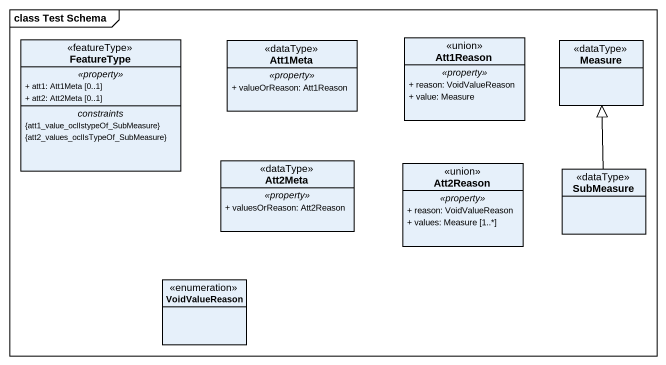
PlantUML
@startuml
mainframe class Test Schema
hide circle
hide empty members
skinparam classAttributeIconSize 0
class FeatureType <<featureType>> {
  .. <<property>> ..
  + att1: Att1Meta [0..1]
  + att2: Att2Meta [0..1]
  -- constraints --
  {att1_value_oclIstypeOf_SubMeasure}
  {att2_values_oclIsTypeOf_SubMeasure}
}
class Att1Meta <<dataType>> {
  .. <<property>> ..
  + valueOrReason: Att1Reason
}
class Att1Reason <<union>> {
  .. <<property>> ..
  + reason: VoidValueReason
  + value: Measure
}
class Measure <<dataType>>
class Att2Meta <<dataType>> {
  .. <<property>> ..
  + valuesOrReason: Att2Reason
}
class Att2Reason <<union>> {
  .. <<property>> ..
  + reason: VoidValueReason
  + values: Measure [1..*]
}
class SubMeasure <<dataType>>
enum VoidValueReason
SubMeasure -up-|> Measure
@enduml
